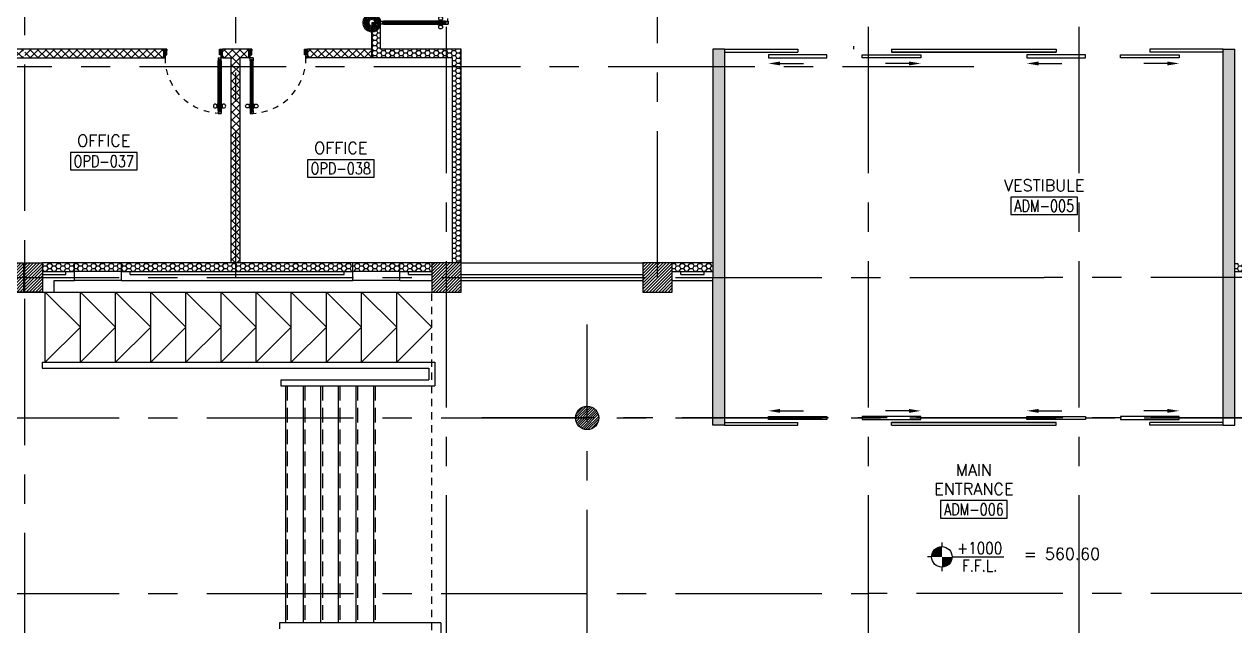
# Model space of a CAD drawing. Extents: x 417819.9 to 417911.9, y 43448 to 43539.2.
# Drawn here: x 417873.49 to 417894.15, y 43460.92 to 43471.2 of the extents above; entities that cross this region are included whole.
import ezdxf
from ezdxf.enums import TextEntityAlignment as Align

# ---------------------------------------------------------------- set-up
doc = ezdxf.new("R2010")
doc.units = 0
doc.header["$MEASUREMENT"] = 0
for name, pattern in [('CENTERX2', [4, 2.5, -0.5, 0.5, -0.5]), ('HIDDEN', [0.375, 0.25, -0.125]), ('HIDDEN2', [0.1875, 0.125, -0.0625])]:
    doc.linetypes.add(name, pattern=pattern)
doc.layers.get('0').update_dxf_attribs({"linetype": 'CONTINUOUS'})
for name, color, linetype in [('AXES', 11, 'CENTERX2'), ('CANOPY-LN', 3, 'CONTINUOUS'), ('COL', 2, 'CONTINUOUS'), ('DOOR', 4, 'CONTINUOUS'), ('Handrail', 4, 'CONTINUOUS'), ('HAT', 8, 'CONTINUOUS'), ('INSUL', 7, 'CONTINUOUS'), ('LEV-PL', 4, 'CONTINUOUS'), ('Ramb', 3, 'CONTINUOUS'), ('RM-BOX', 2, 'CONTINUOUS'), ('RM-NAME', 2, 'CONTINUOUS'), ('RM-NO', 2, 'CONTINUOUS'), ('SHAFT', 7, 'CONTINUOUS'), ('Step', 3, 'CONTINUOUS'), ('WALL', 2, 'CONTINUOUS'), ('WallType', 11, 'CONTINUOUS'), ('WallType2', 3, 'CONTINUOUS'), ('WIN', 7, 'CONTINUOUS')]:
    doc.layers.add(name, color=color, linetype=linetype)
doc.styles.add('ROMANS', font='ROMANS.shx', dxfattribs={"width": 0.6})
doc.styles.add('S', font='ROMANS.SHX')
pattern_1 = [(45, (0, 0), (-0.066291260736, 0.066291260736), []), (135, (0, 0), (-0.066291260736, -0.066291260736), [])]
pattern_2 = [(0, (0, 0), (0.075, 0.04330127), [0.05, -0.1]), (120, (0, 0), (-0.074999999836, 0.043301270284), [0.05, -0.1]), (60, (0, 0), (1.64e-10, 0.086602540284), [-0.1, 0.05])]
pattern_3 = [(0, (0, 0), (0.075, 0.04330127), [0.05, -0.1]), (120, (0, 0), (-0.074999999836, 0.043301270284), [0.05, -0.1]), (60, (0, 0), (1.64e-10, 0.086602540284), [-0.1, 0.05])]

# ---------------------------------------------------------------- blocks, each defined once
blk = doc.blocks.new('COL50')
at = {"layer": 'COL'}
blk.add_lwpolyline([(-250, 250), (-250, -250), (250, -250), (250, 250)], close=True, dxfattribs=at)
blk = doc.blocks.new('*X59')
at = {"color": 0}
for p, q in [((193089, 10708), (193542, 11161)), ((193089, 10761), (193488, 11161)), ((193089, 10814), (193435, 11161)), ((193089, 10867), (193382, 11161)), ((193089, 10920), (193329, 11161)), ((193089, 10973), (193276, 11161)), ((193089, 11026), (193223, 11161)), ((193089, 11079), (193170, 11161)), ((193089, 11132), (193117, 11161)), ((193095, 10661), (193589, 11155)), ((193148, 10661), (193589, 11102)), ((193201, 10661), (193589, 11049)), ((193254, 10661), (193589, 10996)), ((193307, 10661), (193589, 10943)), ((193360, 10661), (193589, 10890)), ((193413, 10661), (193589, 10837)), ((193466, 10661), (193589, 10784)), ((193519, 10661), (193589, 10731)), ((193572, 10661), (193589, 10678))]:
    blk.add_line(p, q, dxfattribs=at)
blk = doc.blocks.new('RM1')
at = {"layer": 'RM-BOX'}
blk.add_lwpolyline([(570, -200), (-570, -200), (-570, -500), (570, -500)], close=True, dxfattribs=at)
at = {"layer": 'RM-NAME', "style": 'ROMANS'}
for tag, p in [('ROOMNAME1', (0, 324)), ('ROOMNAME2', (0, 0))]:
    blk.add_attdef(tag, text='', height=200, dxfattribs=at).set_placement(p, align=Align.MIDDLE)
at = {"layer": 'RM-NO', "style": 'ROMANS', "width": 0.8}
blk.add_attdef('ROOMNO', text='', height=200, dxfattribs=at).set_placement((0, -350), align=Align.MIDDLE)
blk = doc.blocks.new('*X125')
at = {"color": 0}
for p, q in [((73379, 10694), (73846, 11161)), ((73379, 10747), (73793, 11161)), ((73379, 10800), (73740, 11161)), ((73379, 10853), (73687, 11161)), ((73379, 10906), (73634, 11161)), ((73379, 10959), (73581, 11161)), ((73379, 11012), (73528, 11161)), ((73379, 11065), (73475, 11161)), ((73379, 11118), (73422, 11161)), ((73399, 10661), (73879, 11141)), ((73452, 10661), (73879, 11088)), ((73505, 10661), (73879, 11035)), ((73558, 10661), (73879, 10982)), ((73611, 10661), (73879, 10929)), ((73664, 10661), (73879, 10876)), ((73717, 10661), (73879, 10823)), ((73770, 10661), (73879, 10770)), ((73823, 10661), (73879, 10717)), ((73876, 10661), (73879, 10664))]:
    blk.add_line(p, q, dxfattribs=at)
blk = doc.blocks.new('LEV1')
at = {"layer": 'LEV-PL'}
for p, q in [((0, 245), (0, 175)), ((-175, 0), (-245, 0)), ((175, 0), (1061, 0)), ((0, -175), (0, -245))]:
    blk.add_line(p, q, dxfattribs=at)
at = {"layer": 'LEV-PL', "const_width": 175}
for points in [[(-88, 0, -0.414214), (0, 88, -1)], [(88, 0, -0.414214), (0, -88, -1)]]:
    blk.add_lwpolyline(points, format="xyb", dxfattribs=at)
at = {"layer": 'LEV-PL'}
blk.add_circle((0, 0), 175, dxfattribs=at)
at = {"layer": 'LEV-PL', "color": 4, "style": 'S', "width": 0.85}
for tag, p in [('+0000', (646, 50)), ('F.F.L.', (646, -250))]:
    blk.add_attdef(tag, text='', height=200, dxfattribs=at).set_placement(p, align=Align.CENTER)
blk = doc.blocks.new('DOOR100')
at = {"layer": 'DOOR', "color": 7, "linetype": 'ByBlock'}
for p, q in [((-75, 1250), (-75, 1300)), ((-75, 1300), (-25, 1300)), ((-25, 1300), (-75, 1300)), ((-58, 1250), (-75, 1250)), ((-58, 1250), (-58, 1270)), ((-42, 1270), (-58, 1270)), ((-42, 1250), (-42, 1270)), ((-25, 1250), (-42, 1250)), ((-25, 1250), (-25, 1300)), ((-91, 1205), (-91, 1140)), ((-82, 1205), (-91, 1205)), ((-82, 1140), (-91, 1140)), ((-82, 1128), (-82, 1218)), ((-75, 1218), (-82, 1218)), ((-82, 1205), (-82, 1140)), ((-75, 1128), (-82, 1128)), ((-25, 1218), (-18, 1218)), ((-25, 1128), (-18, 1128)), ((-18, 1128), (-18, 1218)), ((-18, 1205), (-18, 1140)), ((-18, 1205), (-9, 1205)), ((-18, 1140), (-9, 1140)), ((-9, 1205), (-9, 1140)), ((-1200, 0), (-1200, 150)), ((-1200, 150), (-1175, 150)), ((-1200, 150), (-1200, 0)), ((-1150, 0), (-1200, 114)), ((-1150, 0), (-1200, 40)), ((-1150, 0), (-1200, 0)), ((-1175, 150), (-1175, 100)), ((-1175, 100), (-1150, 100)), ((-1150, 0), (-1163, 100)), ((-1150, 100), (-1150, 0)), ((-75, 200), (-58, 200)), ((-75, 150), (-75, 200)), ((-75, 150), (-25, 150)), ((-58, 200), (-58, 180)), ((-58, 180), (-42, 180)), ((-50, 0), (0, 114)), ((-50, 100), (-50, 0)), ((-50, 0), (-37, 100)), ((-25, 100), (-50, 100)), ((-50, 0), (0, 40)), ((-50, 0), (0, 0)), ((-42, 200), (-25, 200)), ((-42, 180), (-42, 200)), ((-25, 200), (-25, 150)), ((0, 150), (-25, 150)), ((-25, 150), (-25, 100)), ((0, 0), (0, 150)), ((0, 150), (0, 0))]:
    blk.add_line(p, q, dxfattribs=at)
at = {"layer": 'DOOR', "linetype": 'ByBlock'}
for p, q in [((-75, 1250), (-75, 200)), ((-58, 200), (-58, 1250)), ((-42, 200), (-42, 1250)), ((-25, 200), (-25, 1250))]:
    blk.add_line(p, q, dxfattribs=at)
at = {"layer": 'DOOR', "color": 7, "linetype": 'ByBlock'}
for centre in [(-124, 1173), (24, 1173)]:
    blk.add_circle(centre, 32.4, dxfattribs=at)
at = {"layer": 'DOOR', "linetype": 'HIDDEN', "ltscale": 0.5}
blk.add_arc((-25, 150), 1150, 90, 180, dxfattribs=at)
at = {"layer": 'DOOR', "color": 7, "linetype": 'ByBlock'}
for centre, radius, start, end in [((-1150, 0), 154, 103.7142, 108.8947), ((-1150, 0), 134, 100.72, 111.8402), ((-1150, 0), 94.4, 90, 121.9818), ((-1150, 0), 74.4, 90, 132.2236), ((-1150, 0), 54.4, 90, 156.7926), ((-1150, 0), 34.4, 90, 180), ((-1150, 0), 14.4, 90, 180), ((-50, 0), 94.4, 58.0182, 90), ((-50, 0), 74.4, 47.7764, 90), ((-50, 0), 54.4, 23.2074, 90), ((-50, 0), 34.4, 0, 90), ((-50, 0), 14.4, 0, 90), ((-50, 0), 134, 68.1598, 79.28), ((-50, 0), 114, 64.0838, 77.3774), ((-50, 0), 154, 71.1053, 76.2858)]:
    blk.add_arc(centre, radius, start, end, dxfattribs=at)
blk = doc.blocks.new('A$C49F1192B')
at = {"layer": 'DOOR', "color": 0, "linetype": 'ByBlock', "xscale": -1, "rotation": 270}
blk.add_blockref('DOOR100', (0, 1200), dxfattribs=at)
blk = doc.blocks.new('C-300')
at = {"layer": 'HAT', "linetype": 'ByBlock', "ltscale": 0.3}
h = blk.add_hatch(dxfattribs=at)
h.set_pattern_fill('ANSI31', color=8, scale=300, style=0)
h.set_pattern_definition([(45, (-258496.182, -82361.005), (-26.5165043, 26.5165043), [])])
h.paths.add_polyline_path([(300, 500), (0, 500), (0, 250), (300, 250)])
h.paths.add_polyline_path([(300, 250), (0, 250), (0, 0), (300, 0)])
at = {"layer": 'COL'}
blk.add_lwpolyline([(0, 500), (300, 500), (300, 0), (0, 0)], close=True, dxfattribs=at)
blk = doc.blocks.new('C-300A')
at = {"layer": 'SHAFT', "color": 6, "linetype": 'ByBlock', "ltscale": 0.3}
for p in [(-300, 0), (20, 0)]:
    blk.add_blockref('C-300', p, dxfattribs=at)
blk = doc.blocks.new('DOOR1000')
at = {"layer": 'DOOR', "color": 7, "linetype": 'ByBlock'}
for p, q in [((-150, 0), (0, 0)), ((-150, 0), (-150, -25)), ((0, -50), (-114, 0)), ((0, -50), (-40, 0)), ((0, -50), (0, 0)), ((-1100, -25), (-1100, -75)), ((-1100, -75), (-1100, -25)), ((-1050, -25), (-1100, -25)), ((-1050, -75), (-1100, -75)), ((-1070, -42), (-1070, -58)), ((-1050, -42), (-1070, -42)), ((-1050, -58), (-1070, -58)), ((-1050, -25), (-1050, -42)), ((-1050, -58), (-1050, -75)), ((-1018, -25), (-1018, -18)), ((-928, -18), (-1018, -18)), ((-1018, -75), (-1018, -82)), ((-928, -82), (-1018, -82)), ((-1005, -18), (-1005, -9)), ((-1005, -9), (-940, -9)), ((-1005, -18), (-940, -18)), ((-1005, -82), (-1005, -91)), ((-1005, -82), (-940, -82)), ((-1005, -91), (-940, -91)), ((-940, -18), (-940, -9)), ((-940, -82), (-940, -91)), ((-928, -25), (-928, -18)), ((-928, -75), (-928, -82)), ((-200, -25), (-150, -25)), ((-200, -42), (-200, -25)), ((-180, -42), (-200, -42)), ((-200, -58), (-180, -58)), ((-200, -75), (-200, -58)), ((-150, -75), (-200, -75)), ((-180, -58), (-180, -42)), ((-150, -25), (-100, -25)), ((-150, -75), (-150, -25)), ((-100, -25), (-100, -50)), ((0, -50), (-100, -37)), ((-100, -50), (0, -50)), ((-150, -975), (-100, -975)), ((-150, -1000), (-150, -975)), ((-150, -1000), (0, -1000)), ((0, -1000), (-150, -1000)), ((0, -950), (-114, -1000)), ((-100, -975), (-100, -950)), ((0, -950), (-100, -963)), ((-100, -950), (0, -950)), ((0, -950), (-40, -1000)), ((0, -950), (0, -1000))]:
    blk.add_line(p, q, dxfattribs=at)
at = {"layer": 'DOOR', "linetype": 'ByBlock'}
for p, q in [((-200, -25), (-1050, -25)), ((-200, -42), (-1050, -42)), ((-200, -58), (-1050, -58)), ((-1050, -75), (-200, -75))]:
    blk.add_line(p, q, dxfattribs=at)
at = {"layer": 'DOOR', "color": 7, "linetype": 'ByBlock'}
for centre in [(-973, 24), (-973, -124)]:
    blk.add_circle(centre, 32.4, dxfattribs=at)
for centre, radius, start, end in [((0, -50), 154, 161.1053, 166.2858), ((0, -50), 94.4, 148.0182, 180), ((0, -50), 134, 158.1598, 169.28), ((0, -50), 114, 154.0838, 167.3774), ((0, -50), 74.4, 137.7764, 180), ((0, -50), 54.4, 113.2074, 180), ((0, -50), 34.4, 90, 180), ((0, -50), 14.4, 90, 180), ((0, -950), 154, 193.7142, 198.8947), ((0, -950), 134, 190.72, 201.8402), ((0, -950), 94.4, 180, 211.9818), ((0, -950), 74.4, 180, 222.2236), ((0, -950), 54.4, 180, 246.7926), ((0, -950), 34.4, 180, 270), ((0, -950), 14.4, 180, 270)]:
    blk.add_arc(centre, radius, start, end, dxfattribs=at)
at = {"layer": 'DOOR', "linetype": 'HIDDEN', "ltscale": 0.5}
blk.add_arc((-150, -25), 950, 180, 270, dxfattribs=at)

msp = doc.modelspace()

# ---------------------------------------------------------------- hatches: boundary and pattern name
at = {"layer": 'HAT'}
h = msp.add_hatch(dxfattribs=at)
h.set_pattern_fill('ANSI31', color=256, scale=0.24, style=0)
h.set_pattern_definition([(45, (417834.10438, 43429.566767), (-0.021213203, 0.021213203), [])])
h.paths.add_polyline_path([(417882.8966, 43464.4743), (417883.0966, 43464.4743), (417883.0966, 43464.6743, 0.4142136)])
h.paths.add_polyline_path([(417883.0966, 43464.6743), (417883.0966, 43464.4743), (417883.2966, 43464.4743, 0.4142136)])
h.paths.add_polyline_path([(417883.2966, 43464.4743), (417883.0966, 43464.4743), (417883.0966, 43464.2743, 0.4142136)])
h.paths.add_polyline_path([(417883.0966, 43464.4743), (417882.8966, 43464.4743, 0.4142136), (417883.0966, 43464.2743)])
at = {"layer": 'WallType'}
h = msp.add_hatch(dxfattribs=at)
h.set_pattern_fill('ANSI37', color=256, scale=0.75, style=0)
h.set_pattern_definition(pattern_1)
h.paths.add_polyline_path([(417872.3516, 43470.4743), (417872.2016, 43470.4743), (417872.2016, 43467.1243), (417872.3516, 43467.1243)])
h.paths.add_polyline_path([(417873.4766, 43470.7743), (417873.3266, 43470.7743), (417868.6766, 43470.7743), (417868.6766, 43470.6243), (417869.2516, 43470.6243), (417872.2016, 43470.6243), (417872.2016, 43470.4743), (417872.3516, 43470.4743), (417872.3516, 43470.6243), (417873.4766, 43470.6243)])
h.paths.add_polyline_path([(417868.6766, 43470.7743), (417868.2016, 43470.7743), (417868.2016, 43470.6243), (417868.6766, 43470.6243)])
h.paths.add_polyline_path([(417875.8716, 43470.7743), (417873.4966, 43470.7743), (417873.4966, 43470.6243), (417875.8716, 43470.6243)])
h = msp.add_hatch(dxfattribs=at)
h.set_pattern_fill('ANSI37', color=256, scale=0.75, style=0)
h.set_pattern_definition(pattern_1)
h.paths.add_polyline_path([(417877.0966, 43470.4743), (417877.0216, 43470.4743), (417877.0216, 43467.1243), (417877.0966, 43467.1243)])
h.paths.add_polyline_path([(417877.1716, 43470.4743), (417877.0966, 43470.4743), (417877.0966, 43467.1243), (417877.1716, 43467.1243)])
h.paths.add_polyline_path([(417877.0966, 43470.7743), (417876.8716, 43470.7743), (417876.8716, 43470.6243), (417877.0216, 43470.6243), (417877.0216, 43470.4743), (417877.0966, 43470.4743)])
h.paths.add_polyline_path([(417877.3216, 43470.7743), (417877.0966, 43470.7743), (417877.0966, 43470.4743), (417877.1716, 43470.4743), (417877.1716, 43470.6243), (417877.3216, 43470.6243)])
h = msp.add_hatch(dxfattribs=at)
h.set_pattern_fill('ANSI37', color=256, scale=0.75, style=0)
h.set_pattern_definition(pattern_1)
h.paths.add_polyline_path([(417879.4216, 43470.7743), (417878.3216, 43470.7743), (417878.3216, 43470.6243), (417879.4216, 43470.6243)])
at = {"layer": 'WallType2'}
h = msp.add_hatch(dxfattribs=at)
h.set_pattern_fill('HONEY', color=256, scale=0.4, style=0)
h.set_pattern_definition(pattern_2)
h.paths.add_polyline_path([(417880.9466, 43470.7743), (417879.5716, 43470.7743), (417879.5716, 43471.1743), (417879.4216, 43471.1743), (417879.4216, 43470.6243), (417880.7966, 43470.6243), (417880.7966, 43467.1243), (417880.9466, 43467.1243)])
h = msp.add_hatch(dxfattribs=at)
h.set_pattern_fill('HONEY', color=256, scale=0.4, style=0)
h.set_pattern_definition(pattern_3)
h.paths.add_polyline_path([(417885.4409, 43470.7743), (417885.2409, 43470.7743), (417885.2409, 43470.4743), (417885.4409, 43470.4743)])
h.paths.add_polyline_path([(417885.4409, 43470.4743), (417885.2409, 43470.4743), (417885.2409, 43466.8743), (417885.4409, 43466.8743)])
h.paths.add_polyline_path([(417885.4409, 43466.8743), (417885.2409, 43466.8743), (417885.2409, 43464.4743), (417885.4409, 43464.4743)])
h.paths.add_polyline_path([(417885.4409, 43464.4743), (417885.2409, 43464.4743), (417885.2409, 43464.3493), (417885.4409, 43464.3493)])
h = msp.add_hatch(dxfattribs=at)
h.set_pattern_fill('HONEY', color=256, scale=0.4, style=0)
h.set_pattern_definition(pattern_3)
h.paths.add_polyline_path([(417894.1523, 43470.7743), (417893.9523, 43470.7743), (417893.9523, 43466.8743), (417894.1523, 43466.8743)])
h.paths.add_polyline_path([(417894.1523, 43466.8743), (417893.9523, 43466.8743), (417893.9523, 43464.4743), (417894.1523, 43464.4743)])
h = msp.add_hatch(dxfattribs=at)
h.set_pattern_fill('HONEY', color=256, scale=0.4, style=0)
h.set_pattern_definition(pattern_2)
h.paths.add_polyline_path([(417874.3466, 43467.1243), (417873.7966, 43467.1243), (417873.7966, 43466.9743), (417874.3466, 43466.9743)])
h = msp.add_hatch(dxfattribs=at)
h.set_pattern_fill('HONEY', color=256, scale=0.4, style=0)
h.set_pattern_definition(pattern_2)
h.paths.add_polyline_path([(417875.1466, 43467.1243), (417874.3466, 43467.1243), (417874.3466, 43466.9743), (417875.1466, 43466.9743)])
h = msp.add_hatch(dxfattribs=at)
h.set_pattern_fill('HONEY', color=256, scale=0.4, style=0)
h.set_pattern_definition(pattern_2)
h.paths.add_polyline_path([(417879.0966, 43467.1243), (417877.0216, 43467.1243), (417875.1466, 43467.1243), (417875.1466, 43466.9743), (417879.0966, 43466.9743)])
h = msp.add_hatch(dxfattribs=at)
h.set_pattern_fill('HONEY', color=256, scale=0.4, style=0)
h.set_pattern_definition(pattern_2)
h.paths.add_polyline_path([(417879.8966, 43467.1243), (417879.0966, 43467.1243), (417879.0966, 43466.9743), (417879.8966, 43466.9743)])
h = msp.add_hatch(dxfattribs=at)
h.set_pattern_fill('HONEY', color=256, scale=0.4, style=0)
h.set_pattern_definition(pattern_2)
h.paths.add_polyline_path([(417880.4466, 43467.1243), (417879.8966, 43467.1243), (417879.8966, 43466.9743), (417880.4466, 43466.9743)])
h = msp.add_hatch(dxfattribs=at)
h.set_pattern_fill('HONEY', color=256, scale=0.4, style=0)
h.set_pattern_definition(pattern_3)
h.paths.add_polyline_path([(417885.2409, 43467.1243), (417884.5466, 43467.1243), (417884.5466, 43466.9743), (417885.2409, 43466.9743)])
h = msp.add_hatch(dxfattribs=at)
h.set_pattern_fill('HONEY', color=256, scale=0.4, style=0)
h.set_pattern_definition(pattern_3)
h.paths.add_polyline_path([(417894.8466, 43467.1243), (417894.1523, 43467.1243), (417894.1523, 43466.9743), (417894.8466, 43466.9743)])

# ---------------------------------------------------------------- linework, layer by layer
at = {"layer": 'AXES'}
for p, q in [((417880.6966, 43448.6529), (417880.6966, 43538.4875)), ((417887.8966, 43448.6529), (417887.8966, 43538.4875)), ((417891.4966, 43448.6529), (417891.4966, 43538.4875)), ((417873.4966, 43460.01), (417873.4966, 43538.1375)), ((417877.0966, 43466.8743), (417877.0966, 43525.6943)), ((417884.2966, 43466.8743), (417884.2966, 43525.4443)), ((417831.4566, 43470.4743), (417889.6966, 43470.4743)), ((417820.6052, 43466.8743), (417890.8966, 43466.8743)), ((417911.2163, 43466.8743), (417890.8966, 43466.8743)), ((417883.0966, 43452.4071), (417883.0966, 43466.069)), ((417820.6052, 43464.4743), (417889.6966, 43464.4743)), ((417820.6052, 43464.4743), (417898.0966, 43464.4743)), ((417911.2163, 43464.4743), (417881.2966, 43464.4743)), ((417911.2163, 43464.4743), (417889.6966, 43464.4743)), ((417820.6052, 43461.4743), (417887.8966, 43461.4743)), ((417820.6052, 43461.4743), (417887.8966, 43461.4743)), ((417911.2163, 43461.4743), (417887.8966, 43461.4743)), ((417911.2163, 43461.4743), (417887.8966, 43461.4743))]:
    msp.add_line(p, q, dxfattribs=at)
at = {"layer": 'CANOPY-LN', "linetype": 'HIDDEN2'}
msp.add_line((417880.4466, 43451.1743), (417880.4466, 43466.6243), dxfattribs=at)
at = {"layer": 'DOOR'}
for p, q in [((417885.4409, 43470.7743), (417886.6909, 43470.7743)), ((417886.6909, 43470.7743), (417886.6909, 43470.7243)), ((417887.6466, 43470.7743), (417887.6466, 43470.8243)), ((417888.2909, 43470.7743), (417891.1023, 43470.7743)), ((417888.2909, 43470.7743), (417888.2909, 43470.7243)), ((417891.1023, 43470.7743), (417891.1023, 43470.7243)), ((417892.7023, 43470.7743), (417892.7023, 43470.7243)), ((417893.9523, 43470.7743), (417892.7023, 43470.7743)), ((417885.4409, 43470.7243), (417886.6909, 43470.7243)), ((417888.2909, 43470.7243), (417891.1023, 43470.7243)), ((417893.9523, 43470.7243), (417892.7023, 43470.7243)), ((417886.3909, 43470.5285), (417886.7909, 43470.5285)), ((417886.3909, 43470.5285), (417886.7909, 43470.5285)), ((417888.5909, 43470.5285), (417888.1909, 43470.5285)), ((417888.5909, 43470.5285), (417888.1909, 43470.5285)), ((417890.8023, 43470.5285), (417891.2023, 43470.5285)), ((417890.8023, 43470.5285), (417891.2023, 43470.5285)), ((417893.0023, 43470.5285), (417892.6023, 43470.5285)), ((417893.0023, 43470.5285), (417892.6023, 43470.5285)), ((417886.3909, 43464.5952), (417886.7909, 43464.5952)), ((417886.3909, 43464.5952), (417886.7909, 43464.5952)), ((417888.5909, 43464.5952), (417888.1909, 43464.5952)), ((417888.5909, 43464.5952), (417888.1909, 43464.5952)), ((417890.8023, 43464.5952), (417891.2023, 43464.5952)), ((417890.8023, 43464.5952), (417891.2023, 43464.5952)), ((417893.0023, 43464.5952), (417892.6023, 43464.5952)), ((417893.0023, 43464.5952), (417892.6023, 43464.5952)), ((417885.4409, 43464.3993), (417886.6909, 43464.3993)), ((417885.4409, 43464.3493), (417886.6909, 43464.3493)), ((417886.6909, 43464.3493), (417886.6909, 43464.3993)), ((417888.2909, 43464.3993), (417891.1023, 43464.3993)), ((417888.2909, 43464.3493), (417888.2909, 43464.3993)), ((417888.2909, 43464.3493), (417891.1023, 43464.3493)), ((417891.1023, 43464.3493), (417891.1023, 43464.3993)), ((417892.7023, 43464.3493), (417892.7023, 43464.3993)), ((417893.9523, 43464.3993), (417892.7023, 43464.3993)), ((417893.9523, 43464.3493), (417892.7023, 43464.3493))]:
    msp.add_line(p, q, dxfattribs=at)
for points in [[(417888.2909, 43470.7743), (417891.1023, 43470.7743), (417891.1023, 43470.7243), (417888.2909, 43470.7243)], [(417886.1909, 43470.6743), (417886.1909, 43470.6243), (417887.1909, 43470.6243), (417887.1909, 43470.6743), (417886.1909, 43470.6743)], [(417886.1909, 43470.6743), (417886.1909, 43470.6243), (417887.1909, 43470.6243), (417887.1909, 43470.6743), (417886.1909, 43470.6743)], [(417888.7909, 43470.6743), (417888.7909, 43470.6243), (417887.7909, 43470.6243), (417887.7909, 43470.6743), (417888.7909, 43470.6743)], [(417888.7909, 43470.6743), (417888.7909, 43470.6243), (417887.7909, 43470.6243), (417887.7909, 43470.6743), (417888.7909, 43470.6743)], [(417890.6023, 43470.6743), (417890.6023, 43470.6243), (417891.6023, 43470.6243), (417891.6023, 43470.6743), (417890.6023, 43470.6743)], [(417890.6023, 43470.6743), (417890.6023, 43470.6243), (417891.6023, 43470.6243), (417891.6023, 43470.6743), (417890.6023, 43470.6743)], [(417893.2023, 43470.6743), (417893.2023, 43470.6243), (417892.2023, 43470.6243), (417892.2023, 43470.6743), (417893.2023, 43470.6743)], [(417893.2023, 43470.6743), (417893.2023, 43470.6243), (417892.2023, 43470.6243), (417892.2023, 43470.6743), (417893.2023, 43470.6743)], [(417886.1909, 43464.4493), (417886.1909, 43464.4993), (417887.1909, 43464.4993), (417887.1909, 43464.4493), (417886.1909, 43464.4493)], [(417886.1909, 43464.4493), (417886.1909, 43464.4993), (417887.1909, 43464.4993), (417887.1909, 43464.4493), (417886.1909, 43464.4493)], [(417888.7909, 43464.4493), (417888.7909, 43464.4993), (417887.7909, 43464.4993), (417887.7909, 43464.4493), (417888.7909, 43464.4493)], [(417888.7909, 43464.4493), (417888.7909, 43464.4993), (417887.7909, 43464.4993), (417887.7909, 43464.4493), (417888.7909, 43464.4493)], [(417888.2909, 43464.3493), (417891.1023, 43464.3493), (417891.1023, 43464.3993), (417888.2909, 43464.3993)], [(417890.6023, 43464.4493), (417890.6023, 43464.4993), (417891.6023, 43464.4993), (417891.6023, 43464.4493), (417890.6023, 43464.4493)], [(417890.6023, 43464.4493), (417890.6023, 43464.4993), (417891.6023, 43464.4993), (417891.6023, 43464.4493), (417890.6023, 43464.4493)], [(417893.2023, 43464.4493), (417893.2023, 43464.4993), (417892.2023, 43464.4993), (417892.2023, 43464.4493), (417893.2023, 43464.4493)], [(417893.2023, 43464.4493), (417893.2023, 43464.4993), (417892.2023, 43464.4993), (417892.2023, 43464.4493), (417893.2023, 43464.4493)]]:
    msp.add_lwpolyline(points, dxfattribs=at)
for points in [[(417886.3909, 43470.4951), (417886.3909, 43470.5618), (417886.1909, 43470.5285)], [(417886.3909, 43470.4951), (417886.3909, 43470.5618), (417886.1909, 43470.5285)], [(417888.5909, 43470.4951), (417888.5909, 43470.5618), (417888.7909, 43470.5285)], [(417888.5909, 43470.4951), (417888.5909, 43470.5618), (417888.7909, 43470.5285)], [(417890.8023, 43470.4951), (417890.8023, 43470.5618), (417890.6023, 43470.5285)], [(417890.8023, 43470.4951), (417890.8023, 43470.5618), (417890.6023, 43470.5285)], [(417893.0023, 43470.4951), (417893.0023, 43470.5618), (417893.2023, 43470.5285)], [(417893.0023, 43470.4951), (417893.0023, 43470.5618), (417893.2023, 43470.5285)], [(417886.3909, 43464.6285), (417886.3909, 43464.5618), (417886.1909, 43464.5952)], [(417886.3909, 43464.6285), (417886.3909, 43464.5618), (417886.1909, 43464.5952)], [(417888.5909, 43464.6285), (417888.5909, 43464.5618), (417888.7909, 43464.5952)], [(417888.5909, 43464.6285), (417888.5909, 43464.5618), (417888.7909, 43464.5952)], [(417890.8023, 43464.6285), (417890.8023, 43464.5618), (417890.6023, 43464.5952)], [(417890.8023, 43464.6285), (417890.8023, 43464.5618), (417890.6023, 43464.5952)], [(417893.0023, 43464.6285), (417893.0023, 43464.5618), (417893.2023, 43464.5952)], [(417893.0023, 43464.6285), (417893.0023, 43464.5618), (417893.2023, 43464.5952)]]:
    msp.add_solid(points, dxfattribs=at)
at = {"layer": 'Handrail'}
for p, q in [((417873.1766, 43466.6243), (417880.4466, 43466.6243)), ((417873.7928, 43465.4243), (417880.4966, 43465.4243)), ((417873.7928, 43465.4243), (417873.7928, 43465.3243)), ((417880.3966, 43465.4243), (417880.3966, 43465.4243)), ((417880.4966, 43465.4243), (417880.4966, 43465.0243)), ((417873.7928, 43465.3243), (417880.3966, 43465.3243)), ((417880.3966, 43465.3243), (417880.3966, 43465.1243)), ((417877.8648, 43465.1243), (417880.3966, 43465.1243)), ((417877.8648, 43465.1243), (417877.8648, 43465.0243)), ((417877.8648, 43465.0243), (417880.4966, 43465.0243)), ((417880.5966, 43460.9743), (417877.8466, 43460.9743)), ((417877.8466, 43460.9743), (417877.8466, 43460.8743)), ((417880.5966, 43460.9743), (417880.5966, 43452.1743))]:
    msp.add_line(p, q, dxfattribs=at)
at = {"layer": 'INSUL'}
for p, q in [((417873.7966, 43466.9743), (417874.3466, 43466.9743)), ((417873.7966, 43466.9243), (417874.1966, 43466.9243)), ((417874.1966, 43466.9243), (417874.1966, 43466.9743)), ((417875.1466, 43466.9743), (417879.0966, 43466.9743)), ((417875.2966, 43466.9243), (417875.2966, 43466.9743)), ((417875.2966, 43466.9243), (417878.9466, 43466.9243)), ((417878.9466, 43466.9243), (417878.9466, 43466.9743)), ((417879.8966, 43466.9743), (417880.4466, 43466.9743)), ((417880.0466, 43466.9243), (417880.0466, 43466.9743)), ((417880.0466, 43466.9243), (417880.4466, 43466.9243)), ((417884.5463, 43466.9743), (417885.2409, 43466.9743)), ((417884.6966, 43466.9243), (417884.6966, 43466.9743)), ((417884.6966, 43466.9243), (417885.0966, 43466.9243)), ((417885.0966, 43466.9243), (417885.0966, 43466.9743)), ((417894.1523, 43466.9743), (417894.8554, 43466.9743))]:
    msp.add_line(p, q, dxfattribs=at)
at = {"layer": 'Ramb'}
for p, q in [((417885.6466, 43470.7743), (417886.2695, 43470.7743)), ((417873.8466, 43465.4243), (417873.8466, 43466.6243)), ((417874.4466, 43466.0243), (417873.8466, 43466.6243)), ((417874.4466, 43465.4243), (417874.4466, 43466.6243)), ((417875.0466, 43466.0243), (417874.4466, 43466.6243)), ((417875.0466, 43465.4243), (417875.0466, 43466.6243)), ((417875.6466, 43466.0243), (417875.0466, 43466.6243)), ((417875.6466, 43465.4243), (417875.6466, 43466.6243)), ((417876.2466, 43466.0243), (417875.6466, 43466.6243)), ((417876.2466, 43465.4243), (417876.2466, 43466.6243)), ((417876.8466, 43466.0243), (417876.2466, 43466.6243)), ((417876.8466, 43465.4243), (417876.8466, 43466.6243)), ((417877.4466, 43466.0243), (417876.8466, 43466.6243)), ((417877.4466, 43465.4243), (417877.4466, 43466.6243)), ((417878.0466, 43466.0243), (417877.4466, 43466.6243)), ((417878.0466, 43465.4243), (417878.0466, 43466.6243)), ((417878.6466, 43466.0243), (417878.0466, 43466.6243)), ((417878.6466, 43465.4243), (417878.6466, 43466.6243)), ((417879.2466, 43466.0243), (417878.6466, 43466.6243)), ((417879.2466, 43465.4243), (417879.2466, 43466.6243)), ((417879.8466, 43466.0243), (417879.2466, 43466.6243)), ((417879.8466, 43465.4243), (417879.8466, 43466.6243)), ((417880.4466, 43466.0243), (417879.8466, 43466.6243)), ((417874.4466, 43466.0243), (417873.8466, 43465.4243)), ((417875.0466, 43466.0243), (417874.4466, 43465.4243)), ((417875.6466, 43466.0243), (417875.0466, 43465.4243)), ((417876.2466, 43466.0243), (417875.6466, 43465.4243)), ((417876.8466, 43466.0243), (417876.2466, 43465.4243)), ((417877.4466, 43466.0243), (417876.8466, 43465.4243)), ((417878.0466, 43466.0243), (417877.4466, 43465.4243)), ((417878.6466, 43466.0243), (417878.0466, 43465.4243)), ((417879.2466, 43466.0243), (417878.6466, 43465.4243)), ((417879.8466, 43466.0243), (417879.2466, 43465.4243)), ((417880.4466, 43466.0243), (417879.8466, 43465.4243))]:
    msp.add_line(p, q, dxfattribs=at)
at = {"layer": 'Step'}
for p, q in [((417877.9466, 43465.0243), (417877.9466, 43460.9743)), ((417878.2466, 43465.0243), (417878.2466, 43460.9743)), ((417878.5466, 43465.0243), (417878.5466, 43460.9743)), ((417878.8466, 43465.0243), (417878.8466, 43460.9743)), ((417879.1466, 43465.0243), (417879.1466, 43460.9743)), ((417879.4466, 43465.0243), (417879.4466, 43460.9743))]:
    msp.add_line(p, q, dxfattribs=at)
at = {"layer": 'Step', "linetype": 'HIDDEN'}
for p, q in [((417877.9766, 43465.0243), (417877.9766, 43460.9743)), ((417878.2766, 43465.0243), (417878.2766, 43460.9743)), ((417878.5766, 43465.0243), (417878.5766, 43460.9743)), ((417878.8766, 43465.0243), (417878.8766, 43460.9743)), ((417879.1766, 43465.0243), (417879.1766, 43460.9743)), ((417879.4766, 43465.0243), (417879.4766, 43460.9743))]:
    msp.add_line(p, q, dxfattribs=at)
at = {"layer": 'WALL'}
for p, q in [((417879.4216, 43470.6243), (417879.4216, 43471.1743)), ((417879.5716, 43471.1743), (417879.4216, 43471.1743)), ((417879.5716, 43470.7743), (417879.5716, 43471.1743)), ((417875.8716, 43470.7743), (417873.3266, 43470.7743)), ((417875.8716, 43470.6243), (417875.8716, 43470.7743)), ((417877.3216, 43470.7743), (417876.8716, 43470.7743)), ((417876.8716, 43470.6243), (417876.8716, 43470.7743)), ((417877.3216, 43470.6243), (417877.3216, 43470.7743)), ((417879.4216, 43470.7743), (417878.3216, 43470.7743)), ((417878.3216, 43470.6243), (417878.3216, 43470.7743)), ((417880.9466, 43470.7743), (417879.5716, 43470.7743)), ((417880.9466, 43467.1243), (417880.9466, 43470.7743)), ((417885.2409, 43470.7743), (417885.2409, 43466.8743)), ((417885.4409, 43470.7743), (417885.2409, 43470.7743)), ((417885.4409, 43470.7743), (417885.4409, 43464.3493)), ((417893.9523, 43464.3493), (417893.9523, 43470.7743)), ((417893.9523, 43470.7743), (417894.1523, 43470.7743)), ((417894.1523, 43464.3493), (417894.1523, 43470.7743)), ((417872.3516, 43470.6243), (417875.8716, 43470.6243)), ((417876.8716, 43470.6243), (417877.0216, 43470.6243)), ((417877.0216, 43467.1243), (417877.0216, 43470.6243)), ((417877.1716, 43467.1243), (417877.1716, 43470.6243)), ((417877.3216, 43470.6243), (417877.1716, 43470.6243)), ((417880.7966, 43470.6243), (417878.3216, 43470.6243)), ((417880.7966, 43467.1243), (417880.7966, 43470.6243)), ((417874.3466, 43467.1243), (417873.7966, 43467.1243)), ((417874.3466, 43466.8243), (417874.3466, 43467.1243)), ((417875.1466, 43466.8243), (417875.1466, 43467.1243)), ((417877.0216, 43467.1243), (417875.1466, 43467.1243)), ((417879.0966, 43467.1243), (417877.0216, 43467.1243)), ((417879.0966, 43466.8243), (417879.0966, 43467.1243)), ((417880.9466, 43467.1243), (417879.8966, 43467.1243)), ((417879.8966, 43466.8243), (417879.8966, 43467.1243)), ((417885.2409, 43467.1243), (417884.5466, 43467.1243)), ((417885.2409, 43464.3493), (417885.2409, 43466.8743)), ((417873.7966, 43466.6243), (417873.9966, 43466.6243)), ((417873.9966, 43466.8243), (417874.3466, 43466.8243)), ((417873.9966, 43466.6243), (417873.9966, 43466.8243)), ((417875.1466, 43466.8243), (417879.0966, 43466.8243)), ((417879.8966, 43466.8243), (417880.4466, 43466.8243)), ((417884.5466, 43466.8243), (417885.2409, 43466.8243)), ((417885.4409, 43464.3493), (417885.2409, 43464.3493)), ((417893.9523, 43464.3493), (417894.1523, 43464.3493))]:
    msp.add_line(p, q, dxfattribs=at)
msp.add_circle((417883.0966, 43464.4743), 0.2, dxfattribs=at)
at = {"layer": 'WallType2'}
msp.add_lwpolyline([(417873.7966, 43466.9743), (417874.3466, 43466.9743), (417874.3466, 43467.1243), (417873.7966, 43467.1243)], close=True, dxfattribs=at)
at = {"layer": 'WIN'}
for p, q in [((417875.1466, 43467.1243), (417874.3466, 43467.1243)), ((417879.8966, 43467.1243), (417879.0966, 43467.1243)), ((417880.9466, 43467.1243), (417884.0466, 43467.1243)), ((417875.1466, 43466.9743), (417874.3466, 43466.9743)), ((417879.8966, 43466.9743), (417879.0966, 43466.9743)), ((417880.9466, 43466.9243), (417884.0466, 43466.9243)), ((417880.9466, 43466.8743), (417884.0466, 43466.8743)), ((417875.1466, 43466.8243), (417874.3466, 43466.8243)), ((417879.8966, 43466.8243), (417879.0966, 43466.8243)), ((417880.9466, 43466.8243), (417884.0466, 43466.8243))]:
    msp.add_line(p, q, dxfattribs=at)

# ---------------------------------------------------------------- block references
at = {"layer": 'COL', "linetype": 'ByBlock', "xscale": 0.001000000047497451, "yscale": 0.0009999999892897904, "zscale": 0.001}
msp.add_blockref('C-300A', (417873.4766, 43466.6243), dxfattribs=at)
at = {"layer": 'COL', "xscale": 0.001000000047497451, "yscale": 0.0009999999892897904, "zscale": 0.001}
for p in [(417880.6966, 43466.8743), (417884.2966, 43466.8743)]:
    msp.add_blockref('COL50', p, dxfattribs=at)
at = {"layer": 'DOOR', "color": 0, "xscale": -0.001000000047497451, "yscale": 0.0009999999892897904, "zscale": 0.001, "rotation": 180}
msp.add_blockref('A$C49F1192B', (417879.4216, 43472.3743), dxfattribs=at)
at = {"layer": 'DOOR', "yscale": 0.0009999999892897904, "zscale": 0.001}
for p, xscale, rotation in [((417876.8716, 43470.7743), -0.0009999999892897904, 270), ((417877.3216, 43470.7743), 0.0009999999892897904, 90)]:
    msp.add_blockref('DOOR1000', p, dxfattribs=dict(at, xscale=xscale, rotation=rotation))
at = {"layer": 'HAT', "xscale": 0.001000000047497451, "yscale": 0.0009999999892897904, "zscale": 0.001}
for name, p, values in [('RM1', (417874.8446, 43469.2095), {'ROOMNO': 'OPD-037', 'ROOMNAME2': 'OFFICE'}), ('RM1', (417878.8903, 43469.0856), {'ROOMNO': 'OPD-038', 'ROOMNAME2': 'OFFICE'}), ('RM1', (417890.8983, 43468.4474), {'ROOMNO': 'ADM-005', 'ROOMNAME2': 'VESTIBULE'}), ('RM1', (417889.6983, 43463.2624), {'ROOMNO': 'ADM-006', 'ROOMNAME2': 'ENTRANCE', 'ROOMNAME1': 'MAIN'}), ('RM1', (417889.6983, 43463.2624), {'ROOMNO': 'ADM-006', 'ROOMNAME2': 'ENTRANCE', 'ROOMNAME1': 'MAIN'}), ('LEV1', (417889.1514, 43462.102), {'F.F.L.': 'F.F.L.', '+0000': '+1000'}), ('LEV1', (417889.1514, 43462.102), {'F.F.L.': 'F.F.L.', '+0000': '+1000'})]:
    msp.add_blockref(name, p, dxfattribs=at).add_auto_attribs(values)
for name, p in [('*X125', (417807.0674, 43455.9633)), ('*X59', (417690.9581, 43455.9633))]:
    msp.add_blockref(name, p, dxfattribs=at)

# ---------------------------------------------------------------- texts
at = {"layer": 'RM-NAME', "style": 'ROMANS'}
msp.add_text('= 560.60', height=0.2, dxfattribs=at).set_placement((417891.2013, 43462.1526), align=Align.MIDDLE)

doc.saveas('drawing.dxf')
